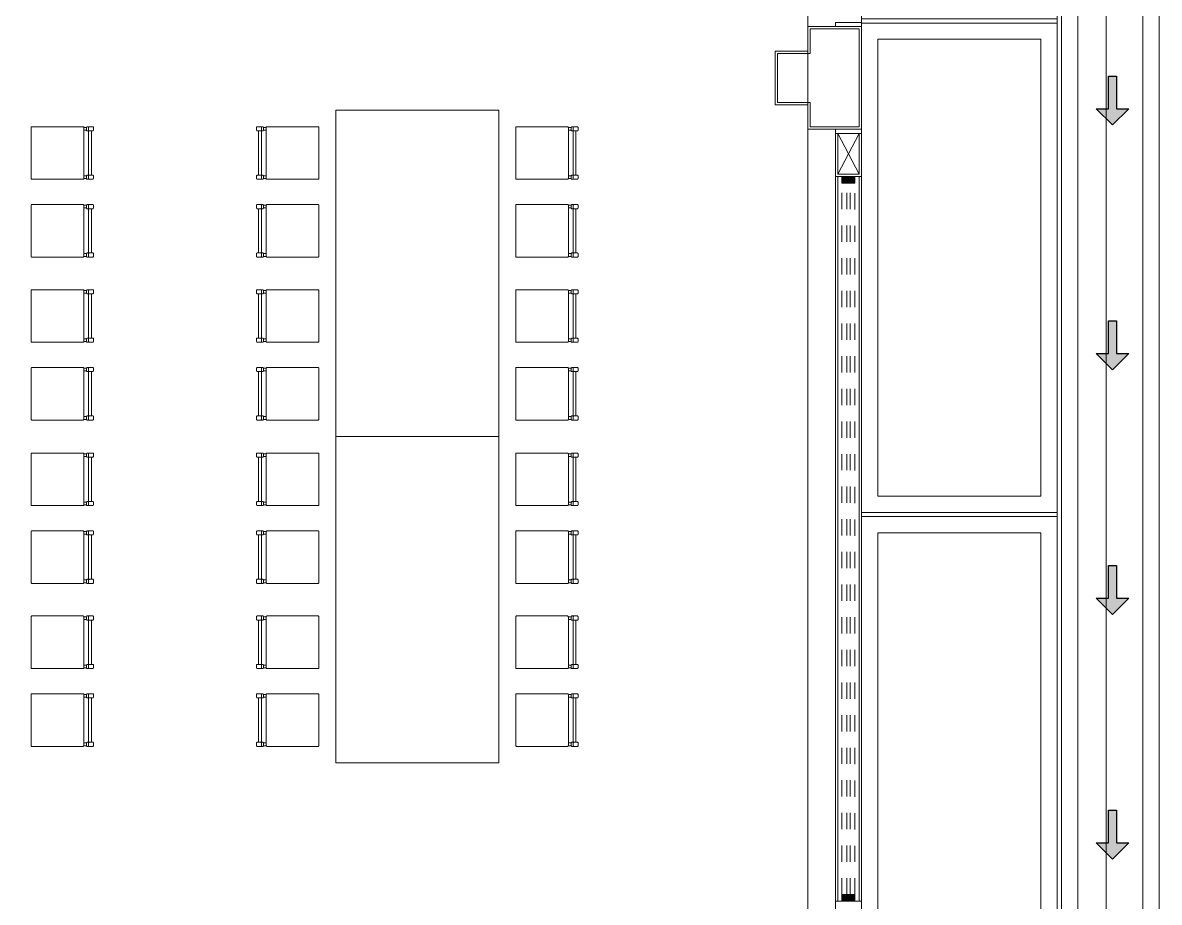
# Model space of a CAD drawing. Header units: metres. Extents: x 349075 to 349285, y 9281902 to 9282050.
# Drawn here: x 349144.47 to 349151.43, y 9281964.59 to 9281969.98 of the extents above; entities that cross this region are included whole.
import ezdxf

# ---------------------------------------------------------------- set-up
doc = ezdxf.new("R2010")
doc.units = ezdxf.units.M
doc.header["$LTSCALE"] = 0.25
doc.linetypes.add('01 nivel$0$HIDDEN2', pattern=[0.1875, 0.125, -0.0625])
for name, color, linetype, lineweight in [('.', 7, 'Continuous', 0), ('0_ CUNETAS', 151, 'Continuous', 5), ('0_VANOS', 30, 'Continuous', 9), ('ARQ-FONDO', 253, 'CONTINUOUS', 9), ('CUNETAS-RED', 5, 'CONTINUOUS', 18)]:
    doc.layers.add(name, color=color, linetype=linetype, lineweight=lineweight)

# ---------------------------------------------------------------- blocks, each defined once
blk = doc.blocks.new('*U3851')
at = {"layer": '.', "lineweight": 30}
h = blk.add_hatch(color=1, dxfattribs=at)
h.dxf.hatch_style = 1
h.paths.add_polyline_path([(-0.025, -0.05), (-0.1, -0.05), (0, -0.15), (0.1, -0.05), (0.025, -0.05), (0.025, 0.15), (-0.025, 0.15)])
at = {"layer": '0_ CUNETAS', "color": 1, "lineweight": 30}
blk.add_lwpolyline([(-0.1, -0.05), (-0.025, -0.05), (-0.025, 0.15), (0.025, 0.15), (0.025, -0.05), (0.1, -0.05), (0, -0.15)], close=True, dxfattribs=at)
blk = doc.blocks.new('*U3821')
at = {"layer": '0_ CUNETAS', "color": 0, "linetype": 'ByBlock', "lineweight": -2, "transparency": 16777216}
for p in [(0, 13.5), (0, 12), (0, 10.5), (0, 9)]:
    blk.add_blockref('*U3851', p, dxfattribs=at)
blk = doc.blocks.new('red drenaje')
at = {"layer": 'CUNETAS-RED', "lineweight": 0}
for p, q in [((-0.2, 70.0031), (-0.2, 38.6731)), ((-0.1, 70.0031), (-0.1, 38.6731)), ((0.3, 70.0031), (0.3, 38.6731)), ((0.4, 70.0031), (0.4, 38.6731))]:
    blk.add_line(p, q, dxfattribs=at)
at = {"layer": 'CUNETAS-RED', "lineweight": 0, "elevation": -20.5486}
blk.add_lwpolyline([(-0.1, 70.0031), (0.3, 70.0031), (0.3, 38.6731), (-0.1, 38.6731), (-0.1, 70.0031)], dxfattribs=at)
at = {"layer": 'CUNETAS-RED', "lineweight": 0}
blk.add_blockref('*U3821', (0.1129, 37.9988, 684.9178), dxfattribs=at)
blk = doc.blocks.new('*U1793')
at = {"linetype": 'Continuous', "true_color": 0xbebebe}
for points in [[(3032.1314, 1351.1888), (3032.1314, 1351.2688), (3032.1714, 1351.2688), (3032.1714, 1351.1888)], [(3036.5314, 1351.1888), (3036.5314, 1351.2688), (3036.5714, 1351.2688), (3036.5714, 1351.1888)]]:
    blk.add_hatch(color=9, dxfattribs=at).paths.add_polyline_path(points)
at = {"layer": '0_VANOS', "linetype": 'Continuous'}
for p, q in [((3032.1314, 1351.2688), (3032.1714, 1351.2688)), ((3032.1314, 1351.2688), (3032.1314, 1351.1888)), ((3032.1714, 1351.2688), (3032.1714, 1351.1888)), ((3036.5314, 1351.1888), (3036.5314, 1351.2688)), ((3036.5314, 1351.2688), (3036.5714, 1351.2688)), ((3036.5714, 1351.2688), (3036.5714, 1351.1888)), ((3032.1714, 1351.1888), (3032.1314, 1351.1888)), ((3036.5714, 1351.1888), (3036.5314, 1351.1888))]:
    blk.add_line(p, q, dxfattribs=at)
at = {"layer": '0_VANOS', "linetype": '01 nivel$0$HIDDEN2', "ltscale": 0.5}
for p, q in [((3032.1708, 1351.2688), (3036.5308, 1351.2688)), ((3032.1714, 1351.2388), (3036.5314, 1351.2388)), ((3032.1714, 1351.2188), (3036.5314, 1351.2188)), ((3032.1714, 1351.1888), (3036.5314, 1351.1888))]:
    blk.add_line(p, q, dxfattribs=at)
at = {"layer": '0_VANOS', "linetype": '01 nivel$0$HIDDEN2'}
blk.add_line((3036.5314, 1351.2688), (3036.5714, 1351.2688), dxfattribs=at)
blk = doc.blocks.new('feffef')
at = {"layer": 'ARQ-FONDO'}
for p, q in [((2.9873, 0.017), (2.9703, 0.017)), ((2.9873, 0), (2.9703, 0)), ((2.9873, 0.017), (2.9873, 0)), ((3.0255, 0.0212), (2.9915, 0.0212)), ((3, 0.0182), (3, -0.0013)), ((3.0297, 0), (3.0297, 0.017)), ((4.0297, 0), (4.0297, 0.017)), ((4.034, 0.0212), (4.0679, 0.0212)), ((4.0594, 0.0182), (4.0594, -0.0013)), ((4.0721, 0.017), (4.0891, 0.017)), ((4.0721, 0.017), (4.0721, 0)), ((4.0721, 0), (4.0891, 0)), ((5.9577, 0.017), (5.9407, 0.017)), ((5.9577, 0), (5.9407, 0)), ((5.9577, 0.017), (5.9577, 0)), ((5.9958, 0.0212), (5.9619, 0.0212)), ((5.9704, 0.0182), (5.9704, -0.0013)), ((6.0001, 0), (6.0001, 0.017)), ((2.9915, -0.0042), (2.9963, -0.0042)), ((2.9965, -0.0042), (3.0255, -0.0042)), ((3, -0.0042), (3, -0.2756)), ((3.017, -0.0042), (3.017, -0.2756)), ((4.0629, -0.0042), (4.034, -0.0042)), ((4.0424, -0.0042), (4.0424, -0.2756)), ((4.0594, -0.0042), (4.0594, -0.2756)), ((4.0679, -0.0042), (4.0632, -0.0042)), ((5.9619, -0.0042), (5.9666, -0.0042)), ((5.9669, -0.0042), (5.9958, -0.0042)), ((5.9704, -0.0042), (5.9704, -0.2756)), ((5.9873, -0.0042), (5.9873, -0.2756)), ((3.0255, -0.2756), (2.9915, -0.2756)), ((3, -0.2786), (3, -0.2981)), ((4.034, -0.2756), (4.0679, -0.2756)), ((4.0594, -0.2786), (4.0594, -0.2981)), ((5.9958, -0.2756), (5.9619, -0.2756)), ((5.9704, -0.2786), (5.9704, -0.2981)), ((2.9873, -0.2799), (2.9703, -0.2799)), ((2.9873, -0.2969), (2.9703, -0.2969)), ((2.9873, -0.2799), (2.9873, -0.2969)), ((2.9915, -0.3011), (3.0255, -0.3011)), ((3.0297, -0.2969), (3.0297, -0.2799)), ((4.0297, -0.2969), (4.0297, -0.2799)), ((4.0679, -0.3011), (4.034, -0.3011)), ((4.0721, -0.2799), (4.0891, -0.2799)), ((4.0721, -0.2799), (4.0721, -0.2969)), ((4.0721, -0.2969), (4.0891, -0.2969)), ((5.9577, -0.2799), (5.9407, -0.2799)), ((5.9577, -0.2969), (5.9407, -0.2969)), ((5.9577, -0.2799), (5.9577, -0.2969)), ((5.9619, -0.3011), (5.9958, -0.3011)), ((6.0001, -0.2969), (6.0001, -0.2799)), ((2.9873, -0.4599), (2.9703, -0.4599)), ((2.9873, -0.4768), (2.9703, -0.4768)), ((2.9873, -0.4599), (2.9873, -0.4768)), ((3.0255, -0.4556), (2.9915, -0.4556)), ((2.9915, -0.4811), (2.9963, -0.4811)), ((2.9965, -0.4811), (3.0255, -0.4811)), ((3, -0.4586), (3, -0.4781)), ((3, -0.4811), (3, -0.7525)), ((3.017, -0.4811), (3.017, -0.7525)), ((3.0297, -0.4768), (3.0297, -0.4599)), ((4.0297, -0.4768), (4.0297, -0.4599)), ((4.034, -0.4556), (4.0679, -0.4556)), ((4.0629, -0.4811), (4.034, -0.4811)), ((4.0424, -0.4811), (4.0424, -0.7525)), ((4.0594, -0.4586), (4.0594, -0.4781)), ((4.0594, -0.4811), (4.0594, -0.7525)), ((4.0679, -0.4811), (4.0632, -0.4811)), ((4.0721, -0.4599), (4.0891, -0.4599)), ((4.0721, -0.4599), (4.0721, -0.4768)), ((4.0721, -0.4768), (4.0891, -0.4768)), ((5.9577, -0.4599), (5.9407, -0.4599)), ((5.9577, -0.4768), (5.9407, -0.4768)), ((5.9577, -0.4599), (5.9577, -0.4768)), ((5.9958, -0.4556), (5.9619, -0.4556)), ((5.9619, -0.4811), (5.9666, -0.4811)), ((5.9669, -0.4811), (5.9958, -0.4811)), ((5.9704, -0.4586), (5.9704, -0.4781)), ((5.9704, -0.4811), (5.9704, -0.7525)), ((5.9873, -0.4811), (5.9873, -0.7525)), ((6.0001, -0.4768), (6.0001, -0.4599)), ((2.9873, -0.7567), (2.9703, -0.7567)), ((2.9873, -0.7567), (2.9873, -0.7737)), ((3.0255, -0.7525), (2.9915, -0.7525)), ((3, -0.7555), (3, -0.775)), ((3.0297, -0.7737), (3.0297, -0.7567)), ((4.0297, -0.7737), (4.0297, -0.7567)), ((4.034, -0.7525), (4.0679, -0.7525)), ((4.0594, -0.7555), (4.0594, -0.775)), ((4.0721, -0.7567), (4.0891, -0.7567)), ((4.0721, -0.7567), (4.0721, -0.7737)), ((5.9577, -0.7567), (5.9407, -0.7567)), ((5.9577, -0.7567), (5.9577, -0.7737)), ((5.9958, -0.7525), (5.9619, -0.7525)), ((5.9704, -0.7555), (5.9704, -0.775)), ((6.0001, -0.7737), (6.0001, -0.7567)), ((2.9873, -0.7737), (2.9703, -0.7737)), ((2.9915, -0.7779), (3.0255, -0.7779)), ((4.0679, -0.7779), (4.034, -0.7779)), ((4.0721, -0.7737), (4.0891, -0.7737)), ((5.9577, -0.7737), (5.9407, -0.7737)), ((5.9619, -0.7779), (5.9958, -0.7779)), ((2.9873, -0.9818), (2.9703, -0.9818)), ((2.9873, -0.9987), (2.9703, -0.9987)), ((2.9873, -0.9818), (2.9873, -0.9987)), ((3.0255, -0.9775), (2.9915, -0.9775)), ((2.9915, -1.003), (2.9963, -1.003)), ((2.9965, -1.003), (3.0255, -1.003)), ((3, -0.9805), (3, -1)), ((3, -1.003), (3, -1.2744)), ((3.017, -1.003), (3.017, -1.2744)), ((3.0297, -0.9987), (3.0297, -0.9818)), ((4.0297, -0.9987), (4.0297, -0.9818)), ((4.034, -0.9775), (4.0679, -0.9775)), ((4.0629, -1.003), (4.034, -1.003)), ((4.0424, -1.003), (4.0424, -1.2744)), ((4.0594, -0.9805), (4.0594, -1)), ((4.0594, -1.003), (4.0594, -1.2744)), ((4.0679, -1.003), (4.0632, -1.003)), ((4.0721, -0.9818), (4.0891, -0.9818)), ((4.0721, -0.9818), (4.0721, -0.9987)), ((4.0721, -0.9987), (4.0891, -0.9987)), ((5.9577, -0.9818), (5.9407, -0.9818)), ((5.9577, -0.9987), (5.9407, -0.9987)), ((5.9577, -0.9818), (5.9577, -0.9987)), ((5.9958, -0.9775), (5.9619, -0.9775)), ((5.9619, -1.003), (5.9666, -1.003)), ((5.9669, -1.003), (5.9958, -1.003)), ((5.9704, -0.9805), (5.9704, -1)), ((5.9704, -1.003), (5.9704, -1.2744)), ((5.9873, -1.003), (5.9873, -1.2744)), ((6.0001, -0.9987), (6.0001, -0.9818)), ((2.9873, -1.2786), (2.9703, -1.2786)), ((2.9873, -1.2956), (2.9703, -1.2956)), ((2.9873, -1.2786), (2.9873, -1.2956)), ((3.0255, -1.2744), (2.9915, -1.2744)), ((2.9915, -1.2998), (3.0255, -1.2998)), ((3, -1.2773), (3, -1.2968)), ((3.0297, -1.2956), (3.0297, -1.2786)), ((4.0297, -1.2956), (4.0297, -1.2786)), ((4.034, -1.2744), (4.0679, -1.2744)), ((4.0679, -1.2998), (4.034, -1.2998)), ((4.0594, -1.2773), (4.0594, -1.2968)), ((4.0721, -1.2786), (4.0891, -1.2786)), ((4.0721, -1.2786), (4.0721, -1.2956)), ((4.0721, -1.2956), (4.0891, -1.2956)), ((5.9577, -1.2786), (5.9407, -1.2786)), ((5.9577, -1.2956), (5.9407, -1.2956)), ((5.9577, -1.2786), (5.9577, -1.2956)), ((5.9958, -1.2744), (5.9619, -1.2744)), ((5.9619, -1.2998), (5.9958, -1.2998)), ((5.9704, -1.2773), (5.9704, -1.2968)), ((6.0001, -1.2956), (6.0001, -1.2786)), ((2.9873, -1.4586), (2.9703, -1.4586)), ((2.9873, -1.4586), (2.9873, -1.4756)), ((3.0255, -1.4544), (2.9915, -1.4544)), ((3, -1.4573), (3, -1.4768)), ((3.0297, -1.4756), (3.0297, -1.4586)), ((4.0297, -1.4756), (4.0297, -1.4586)), ((4.034, -1.4544), (4.0679, -1.4544)), ((4.0594, -1.4573), (4.0594, -1.4768)), ((4.0721, -1.4586), (4.0891, -1.4586)), ((4.0721, -1.4586), (4.0721, -1.4756)), ((5.9577, -1.4586), (5.9407, -1.4586)), ((5.9577, -1.4586), (5.9577, -1.4756)), ((5.9958, -1.4544), (5.9619, -1.4544)), ((5.9704, -1.4573), (5.9704, -1.4768)), ((6.0001, -1.4756), (6.0001, -1.4586)), ((2.9873, -1.4756), (2.9703, -1.4756)), ((2.9915, -1.4798), (2.9963, -1.4798)), ((2.9965, -1.4798), (3.0255, -1.4798)), ((3, -1.4798), (3, -1.7512)), ((3.017, -1.4798), (3.017, -1.7512)), ((4.0629, -1.4798), (4.034, -1.4798)), ((4.0424, -1.4798), (4.0424, -1.7512)), ((4.0594, -1.4798), (4.0594, -1.7512)), ((4.0679, -1.4798), (4.0632, -1.4798)), ((4.0721, -1.4756), (4.0891, -1.4756)), ((5.9577, -1.4756), (5.9407, -1.4756)), ((5.9619, -1.4798), (5.9666, -1.4798)), ((5.9669, -1.4798), (5.9958, -1.4798)), ((5.9704, -1.4798), (5.9704, -1.7512)), ((5.9873, -1.4798), (5.9873, -1.7512)), ((2.9873, -1.7554), (2.9703, -1.7554)), ((2.9873, -1.7724), (2.9703, -1.7724)), ((2.9873, -1.7554), (2.9873, -1.7724)), ((3.0255, -1.7512), (2.9915, -1.7512)), ((2.9915, -1.7767), (3.0255, -1.7767)), ((3, -1.7542), (3, -1.7737)), ((3.0297, -1.7724), (3.0297, -1.7554)), ((4.0297, -1.7724), (4.0297, -1.7554)), ((4.034, -1.7512), (4.0679, -1.7512)), ((4.0679, -1.7767), (4.034, -1.7767)), ((4.0594, -1.7542), (4.0594, -1.7737)), ((4.0721, -1.7554), (4.0891, -1.7554)), ((4.0721, -1.7554), (4.0721, -1.7724)), ((4.0721, -1.7724), (4.0891, -1.7724)), ((5.9577, -1.7554), (5.9407, -1.7554)), ((5.9577, -1.7724), (5.9407, -1.7724)), ((5.9577, -1.7554), (5.9577, -1.7724)), ((5.9958, -1.7512), (5.9619, -1.7512)), ((5.9619, -1.7767), (5.9958, -1.7767)), ((5.9704, -1.7542), (5.9704, -1.7737)), ((6.0001, -1.7724), (6.0001, -1.7554)), ((2.9873, -1.983), (2.9703, -1.983)), ((2.9873, -2), (2.9703, -2)), ((2.9873, -1.983), (2.9873, -2)), ((3.0255, -1.9788), (2.9915, -1.9788)), ((2.9915, -2.0042), (2.9963, -2.0042)), ((2.9965, -2.0042), (3.0255, -2.0042)), ((3, -1.9818), (3, -2.0013)), ((3, -2.0042), (3, -2.2756)), ((3.017, -2.0042), (3.017, -2.2756)), ((3.0297, -2), (3.0297, -1.983)), ((4.0297, -2), (4.0297, -1.983)), ((4.034, -1.9788), (4.0679, -1.9788)), ((4.0629, -2.0042), (4.034, -2.0042)), ((4.0424, -2.0042), (4.0424, -2.2756)), ((4.0594, -1.9818), (4.0594, -2.0013)), ((4.0594, -2.0042), (4.0594, -2.2756)), ((4.0679, -2.0042), (4.0632, -2.0042)), ((4.0721, -1.983), (4.0891, -1.983)), ((4.0721, -1.983), (4.0721, -2)), ((4.0721, -2), (4.0891, -2)), ((5.9577, -1.983), (5.9407, -1.983)), ((5.9577, -2), (5.9407, -2)), ((5.9577, -1.983), (5.9577, -2)), ((5.9958, -1.9788), (5.9619, -1.9788)), ((5.9619, -2.0042), (5.9666, -2.0042)), ((5.9669, -2.0042), (5.9958, -2.0042)), ((5.9704, -1.9818), (5.9704, -2.0013)), ((5.9704, -2.0042), (5.9704, -2.2756)), ((5.9873, -2.0042), (5.9873, -2.2756)), ((6.0001, -2), (6.0001, -1.983)), ((2.9873, -2.2799), (2.9703, -2.2799)), ((2.9873, -2.2969), (2.9703, -2.2969)), ((2.9873, -2.2799), (2.9873, -2.2969)), ((3.0255, -2.2756), (2.9915, -2.2756)), ((3, -2.2786), (3, -2.2981)), ((3.0297, -2.2969), (3.0297, -2.2799)), ((4.0297, -2.2969), (4.0297, -2.2799)), ((4.034, -2.2756), (4.0679, -2.2756)), ((4.0594, -2.2786), (4.0594, -2.2981)), ((4.0721, -2.2799), (4.0891, -2.2799)), ((4.0721, -2.2799), (4.0721, -2.2969)), ((4.0721, -2.2969), (4.0891, -2.2969)), ((5.9577, -2.2799), (5.9407, -2.2799)), ((5.9577, -2.2969), (5.9407, -2.2969)), ((5.9577, -2.2799), (5.9577, -2.2969)), ((5.9958, -2.2756), (5.9619, -2.2756)), ((5.9704, -2.2786), (5.9704, -2.2981)), ((6.0001, -2.2969), (6.0001, -2.2799)), ((2.9915, -2.3011), (3.0255, -2.3011)), ((4.0679, -2.3011), (4.034, -2.3011)), ((5.9619, -2.3011), (5.9958, -2.3011)), ((2.9873, -2.4599), (2.9703, -2.4599)), ((2.9873, -2.4768), (2.9703, -2.4768)), ((2.9873, -2.4599), (2.9873, -2.4768)), ((3.0255, -2.4556), (2.9915, -2.4556)), ((2.9915, -2.4811), (2.9963, -2.4811)), ((2.9965, -2.4811), (3.0255, -2.4811)), ((3, -2.4586), (3, -2.4781)), ((3, -2.4811), (3, -2.7525)), ((3.017, -2.4811), (3.017, -2.7525)), ((3.0297, -2.4768), (3.0297, -2.4599)), ((4.0297, -2.4768), (4.0297, -2.4599)), ((4.034, -2.4556), (4.0679, -2.4556)), ((4.0629, -2.4811), (4.034, -2.4811)), ((4.0424, -2.4811), (4.0424, -2.7525)), ((4.0594, -2.4586), (4.0594, -2.4781)), ((4.0594, -2.4811), (4.0594, -2.7525)), ((4.0679, -2.4811), (4.0632, -2.4811)), ((4.0721, -2.4599), (4.0891, -2.4599)), ((4.0721, -2.4599), (4.0721, -2.4768)), ((4.0721, -2.4768), (4.0891, -2.4768)), ((5.9577, -2.4599), (5.9407, -2.4599)), ((5.9577, -2.4768), (5.9407, -2.4768)), ((5.9577, -2.4599), (5.9577, -2.4768)), ((5.9958, -2.4556), (5.9619, -2.4556)), ((5.9619, -2.4811), (5.9666, -2.4811)), ((5.9669, -2.4811), (5.9958, -2.4811)), ((5.9704, -2.4586), (5.9704, -2.4781)), ((5.9704, -2.4811), (5.9704, -2.7525)), ((5.9873, -2.4811), (5.9873, -2.7525)), ((6.0001, -2.4768), (6.0001, -2.4599)), ((2.9873, -2.7567), (2.9703, -2.7567)), ((2.9873, -2.7737), (2.9703, -2.7737)), ((2.9873, -2.7567), (2.9873, -2.7737)), ((3.0255, -2.7525), (2.9915, -2.7525)), ((2.9915, -2.7779), (3.0255, -2.7779)), ((3, -2.7555), (3, -2.775)), ((3.0297, -2.7737), (3.0297, -2.7567)), ((4.0297, -2.7737), (4.0297, -2.7567)), ((4.034, -2.7525), (4.0679, -2.7525)), ((4.0679, -2.7779), (4.034, -2.7779)), ((4.0594, -2.7555), (4.0594, -2.775)), ((4.0721, -2.7567), (4.0891, -2.7567)), ((4.0721, -2.7567), (4.0721, -2.7737)), ((4.0721, -2.7737), (4.0891, -2.7737)), ((5.9577, -2.7567), (5.9407, -2.7567)), ((5.9577, -2.7737), (5.9407, -2.7737)), ((5.9577, -2.7567), (5.9577, -2.7737)), ((5.9958, -2.7525), (5.9619, -2.7525)), ((5.9619, -2.7779), (5.9958, -2.7779)), ((5.9704, -2.7555), (5.9704, -2.775)), ((6.0001, -2.7737), (6.0001, -2.7567)), ((2.9873, -2.9818), (2.9703, -2.9818)), ((2.9873, -2.9818), (2.9873, -2.9987)), ((3.0255, -2.9775), (2.9915, -2.9775)), ((3, -2.9805), (3, -3)), ((3.0297, -2.9987), (3.0297, -2.9818)), ((4.0297, -2.9987), (4.0297, -2.9818)), ((4.034, -2.9775), (4.0679, -2.9775)), ((4.0594, -2.9805), (4.0594, -3)), ((4.0721, -2.9818), (4.0891, -2.9818)), ((4.0721, -2.9818), (4.0721, -2.9987)), ((5.9577, -2.9818), (5.9407, -2.9818)), ((5.9577, -2.9818), (5.9577, -2.9987)), ((5.9958, -2.9775), (5.9619, -2.9775)), ((5.9704, -2.9805), (5.9704, -3)), ((6.0001, -2.9987), (6.0001, -2.9818)), ((2.9873, -2.9987), (2.9703, -2.9987)), ((2.9915, -3.003), (2.9963, -3.003)), ((2.9965, -3.003), (3.0255, -3.003)), ((3, -3.003), (3, -3.2744)), ((3.017, -3.003), (3.017, -3.2744)), ((4.0629, -3.003), (4.034, -3.003)), ((4.0424, -3.003), (4.0424, -3.2744)), ((4.0594, -3.003), (4.0594, -3.2744)), ((4.0679, -3.003), (4.0632, -3.003)), ((4.0721, -2.9987), (4.0891, -2.9987)), ((5.9577, -2.9987), (5.9407, -2.9987)), ((5.9619, -3.003), (5.9666, -3.003)), ((5.9669, -3.003), (5.9958, -3.003)), ((5.9704, -3.003), (5.9704, -3.2744)), ((5.9873, -3.003), (5.9873, -3.2744)), ((2.9873, -3.2786), (2.9703, -3.2786)), ((2.9873, -3.2956), (2.9703, -3.2956)), ((2.9873, -3.2786), (2.9873, -3.2956)), ((3.0255, -3.2744), (2.9915, -3.2744)), ((2.9915, -3.2998), (3.0255, -3.2998)), ((3, -3.2773), (3, -3.2968)), ((3.0297, -3.2956), (3.0297, -3.2786)), ((4.0297, -3.2956), (4.0297, -3.2786)), ((4.034, -3.2744), (4.0679, -3.2744)), ((4.0679, -3.2998), (4.034, -3.2998)), ((4.0594, -3.2773), (4.0594, -3.2968)), ((4.0721, -3.2786), (4.0891, -3.2786)), ((4.0721, -3.2786), (4.0721, -3.2956)), ((4.0721, -3.2956), (4.0891, -3.2956)), ((5.9577, -3.2786), (5.9407, -3.2786)), ((5.9577, -3.2956), (5.9407, -3.2956)), ((5.9577, -3.2786), (5.9577, -3.2956)), ((5.9958, -3.2744), (5.9619, -3.2744)), ((5.9619, -3.2998), (5.9958, -3.2998)), ((5.9704, -3.2773), (5.9704, -3.2968)), ((6.0001, -3.2956), (6.0001, -3.2786)), ((2.9873, -3.4586), (2.9703, -3.4586)), ((2.9873, -3.4756), (2.9703, -3.4756)), ((2.9873, -3.4586), (2.9873, -3.4756)), ((3.0255, -3.4544), (2.9915, -3.4544)), ((2.9915, -3.4798), (2.9963, -3.4798)), ((2.9965, -3.4798), (3.0255, -3.4798)), ((3, -3.4573), (3, -3.4768)), ((3, -3.4798), (3, -3.7512)), ((3.017, -3.4798), (3.017, -3.7512)), ((3.0297, -3.4756), (3.0297, -3.4586)), ((4.0297, -3.4756), (4.0297, -3.4586)), ((4.034, -3.4544), (4.0679, -3.4544)), ((4.0629, -3.4798), (4.034, -3.4798)), ((4.0424, -3.4798), (4.0424, -3.7512)), ((4.0594, -3.4573), (4.0594, -3.4768)), ((4.0594, -3.4798), (4.0594, -3.7512)), ((4.0679, -3.4798), (4.0632, -3.4798)), ((4.0721, -3.4586), (4.0891, -3.4586)), ((4.0721, -3.4586), (4.0721, -3.4756)), ((4.0721, -3.4756), (4.0891, -3.4756)), ((5.9577, -3.4586), (5.9407, -3.4586)), ((5.9577, -3.4756), (5.9407, -3.4756)), ((5.9577, -3.4586), (5.9577, -3.4756)), ((5.9958, -3.4544), (5.9619, -3.4544)), ((5.9619, -3.4798), (5.9666, -3.4798)), ((5.9669, -3.4798), (5.9958, -3.4798)), ((5.9704, -3.4573), (5.9704, -3.4768)), ((5.9704, -3.4798), (5.9704, -3.7512)), ((5.9873, -3.4798), (5.9873, -3.7512)), ((6.0001, -3.4756), (6.0001, -3.4586)), ((2.9873, -3.7554), (2.9703, -3.7554)), ((2.9873, -3.7554), (2.9873, -3.7724)), ((3.0255, -3.7512), (2.9915, -3.7512)), ((3, -3.7542), (3, -3.7737)), ((3.0297, -3.7724), (3.0297, -3.7554)), ((4.0297, -3.7724), (4.0297, -3.7554)), ((4.034, -3.7512), (4.0679, -3.7512)), ((4.0594, -3.7542), (4.0594, -3.7737)), ((4.0721, -3.7554), (4.0891, -3.7554)), ((4.0721, -3.7554), (4.0721, -3.7724)), ((5.9577, -3.7554), (5.9407, -3.7554)), ((5.9577, -3.7554), (5.9577, -3.7724)), ((5.9958, -3.7512), (5.9619, -3.7512)), ((5.9704, -3.7542), (5.9704, -3.7737)), ((6.0001, -3.7724), (6.0001, -3.7554)), ((2.9873, -3.7724), (2.9703, -3.7724)), ((2.9915, -3.7767), (3.0255, -3.7767)), ((4.0679, -3.7767), (4.034, -3.7767)), ((4.0721, -3.7724), (4.0891, -3.7724)), ((5.9577, -3.7724), (5.9407, -3.7724)), ((5.9619, -3.7767), (5.9958, -3.7767))]:
    blk.add_line(p, q, dxfattribs=at)
for points in [[(5.5149, -1.8777), (5.5149, 0.1223), (4.5149, 0.1223), (4.5149, -1.8777)], [(5.5149, -3.8777), (5.5149, -1.8777), (4.5149, -1.8777), (4.5149, -3.8777)]]:
    blk.add_lwpolyline(points, close=True, dxfattribs=at)
for points in [[(2.6523, 0.0212), (2.9661, 0.0212, -0.414214), (2.9703, 0.017), (2.9703, -0.2969, -0.414214), (2.9661, -0.3011), (2.6523, -0.3011, -0.414214), (2.648, -0.2969), (2.648, 0.017, -0.414214)], [(4.4071, 0.0212), (4.0933, 0.0212, 0.414214), (4.0891, 0.017), (4.0891, -0.2969, 0.414214), (4.0933, -0.3011), (4.4071, -0.3011, 0.414214), (4.4114, -0.2969), (4.4114, 0.017, 0.414214)], [(5.6226, 0.0212), (5.9364, 0.0212, -0.414214), (5.9407, 0.017), (5.9407, -0.2969, -0.414214), (5.9364, -0.3011), (5.6226, -0.3011, -0.414214), (5.6184, -0.2969), (5.6184, 0.017, -0.414214)], [(2.6523, -0.4556), (2.9661, -0.4556, -0.414214), (2.9703, -0.4599), (2.9703, -0.7737, -0.414214), (2.9661, -0.7779), (2.6523, -0.7779, -0.414214), (2.648, -0.7737), (2.648, -0.4599, -0.414214)], [(4.4071, -0.4556), (4.0933, -0.4556, 0.414214), (4.0891, -0.4599), (4.0891, -0.7737, 0.414214), (4.0933, -0.7779), (4.4071, -0.7779, 0.414214), (4.4114, -0.7737), (4.4114, -0.4599, 0.414214)], [(5.6226, -0.4556), (5.9364, -0.4556, -0.414214), (5.9407, -0.4599), (5.9407, -0.7737, -0.414214), (5.9364, -0.7779), (5.6226, -0.7779, -0.414214), (5.6184, -0.7737), (5.6184, -0.4599, -0.414214)], [(2.6523, -0.9775), (2.9661, -0.9775, -0.414214), (2.9703, -0.9818), (2.9703, -1.2956, -0.414214), (2.9661, -1.2998), (2.6523, -1.2998, -0.414214), (2.648, -1.2956), (2.648, -0.9818, -0.414214)], [(4.4071, -0.9775), (4.0933, -0.9775, 0.414214), (4.0891, -0.9818), (4.0891, -1.2956, 0.414214), (4.0933, -1.2998), (4.4071, -1.2998, 0.414214), (4.4114, -1.2956), (4.4114, -0.9818, 0.414214)], [(5.6226, -0.9775), (5.9364, -0.9775, -0.414214), (5.9407, -0.9818), (5.9407, -1.2956, -0.414214), (5.9364, -1.2998), (5.6226, -1.2998, -0.414214), (5.6184, -1.2956), (5.6184, -0.9818, -0.414214)], [(2.6523, -1.4544), (2.9661, -1.4544, -0.414214), (2.9703, -1.4586), (2.9703, -1.7724, -0.414214), (2.9661, -1.7767), (2.6523, -1.7767, -0.414214), (2.648, -1.7724), (2.648, -1.4586, -0.414214)], [(4.4071, -1.4544), (4.0933, -1.4544, 0.414214), (4.0891, -1.4586), (4.0891, -1.7724, 0.414214), (4.0933, -1.7767), (4.4071, -1.7767, 0.414214), (4.4114, -1.7724), (4.4114, -1.4586, 0.414214)], [(5.6226, -1.4544), (5.9364, -1.4544, -0.414214), (5.9407, -1.4586), (5.9407, -1.7724, -0.414214), (5.9364, -1.7767), (5.6226, -1.7767, -0.414214), (5.6184, -1.7724), (5.6184, -1.4586, -0.414214)], [(2.6523, -1.9788), (2.9661, -1.9788, -0.414214), (2.9703, -1.983), (2.9703, -2.2969, -0.414214), (2.9661, -2.3011), (2.6523, -2.3011, -0.414214), (2.648, -2.2969), (2.648, -1.983, -0.414214)], [(4.4071, -1.9788), (4.0933, -1.9788, 0.414214), (4.0891, -1.983), (4.0891, -2.2969, 0.414214), (4.0933, -2.3011), (4.4071, -2.3011, 0.414214), (4.4114, -2.2969), (4.4114, -1.983, 0.414214)], [(5.6226, -1.9788), (5.9364, -1.9788, -0.414214), (5.9407, -1.983), (5.9407, -2.2969, -0.414214), (5.9364, -2.3011), (5.6226, -2.3011, -0.414214), (5.6184, -2.2969), (5.6184, -1.983, -0.414214)], [(2.6523, -2.4556), (2.9661, -2.4556, -0.414214), (2.9703, -2.4599), (2.9703, -2.7737, -0.414214), (2.9661, -2.7779), (2.6523, -2.7779, -0.414214), (2.648, -2.7737), (2.648, -2.4599, -0.414214)], [(4.4071, -2.4556), (4.0933, -2.4556, 0.414214), (4.0891, -2.4599), (4.0891, -2.7737, 0.414214), (4.0933, -2.7779), (4.4071, -2.7779, 0.414214), (4.4114, -2.7737), (4.4114, -2.4599, 0.414214)], [(5.6226, -2.4556), (5.9364, -2.4556, -0.414214), (5.9407, -2.4599), (5.9407, -2.7737, -0.414214), (5.9364, -2.7779), (5.6226, -2.7779, -0.414214), (5.6184, -2.7737), (5.6184, -2.4599, -0.414214)], [(2.6523, -2.9775), (2.9661, -2.9775, -0.414214), (2.9703, -2.9818), (2.9703, -3.2956, -0.414214), (2.9661, -3.2998), (2.6523, -3.2998, -0.414214), (2.648, -3.2956), (2.648, -2.9818, -0.414214)], [(4.4071, -2.9775), (4.0933, -2.9775, 0.414214), (4.0891, -2.9818), (4.0891, -3.2956, 0.414214), (4.0933, -3.2998), (4.4071, -3.2998, 0.414214), (4.4114, -3.2956), (4.4114, -2.9818, 0.414214)], [(5.6226, -2.9775), (5.9364, -2.9775, -0.414214), (5.9407, -2.9818), (5.9407, -3.2956, -0.414214), (5.9364, -3.2998), (5.6226, -3.2998, -0.414214), (5.6184, -3.2956), (5.6184, -2.9818, -0.414214)], [(2.6523, -3.4544), (2.9661, -3.4544, -0.414214), (2.9703, -3.4586), (2.9703, -3.7724, -0.414214), (2.9661, -3.7767), (2.6523, -3.7767, -0.414214), (2.648, -3.7724), (2.648, -3.4586, -0.414214)], [(4.4071, -3.4544), (4.0933, -3.4544, 0.414214), (4.0891, -3.4586), (4.0891, -3.7724, 0.414214), (4.0933, -3.7767), (4.4071, -3.7767, 0.414214), (4.4114, -3.7724), (4.4114, -3.4586, 0.414214)], [(5.6226, -3.4544), (5.9364, -3.4544, -0.414214), (5.9407, -3.4586), (5.9407, -3.7724, -0.414214), (5.9364, -3.7767), (5.6226, -3.7767, -0.414214), (5.6184, -3.7724), (5.6184, -3.4586, -0.414214)]]:
    blk.add_lwpolyline(points, format="xyb", close=True, dxfattribs=at)
for centre, radius, start, end in [((2.9915, 0.017), 0.00424, 90.00033, 180.00033), ((2.9915, 0), 0.00424, 180.00033, 270.00033), ((3.003, 0.0182), 0.00297, 90.00033, 180.00033), ((3.0255, 0.017), 0.00424, 0.00033, 90.00033), ((3.0255, 0), 0.00424, 270.00033, 0.00033), ((4.034, 0.017), 0.00424, 89.99967, 179.99967), ((4.034, 0), 0.00424, 179.99967, 269.99967), ((4.0564, 0.0182), 0.00297, 359.99967, 89.99967), ((4.0679, 0.017), 0.00424, 359.99967, 89.99967), ((4.0679, 0), 0.00424, 269.99967, 359.99967), ((5.9619, 0.017), 0.00424, 90.00033, 180.00033), ((5.9619, 0), 0.00424, 180.00033, 270.00033), ((5.9733, 0.0182), 0.00297, 90.00033, 180.00033), ((5.9958, 0.017), 0.00424, 0.00033, 90.00033), ((5.9958, 0), 0.00424, 270.00033, 0.00033), ((3.003, -0.0013), 0.00297, 180.00033, 270.00033), ((4.0564, -0.0013), 0.00297, 269.99967, 359.99967), ((5.9733, -0.0013), 0.00297, 180.00033, 270.00033), ((2.9915, -0.2799), 0.00424, 90.00033, 180.00033), ((3.003, -0.2786), 0.00297, 90.00033, 180.00033), ((3.0255, -0.2799), 0.00424, 0.00033, 90.00033), ((4.034, -0.2799), 0.00424, 89.99967, 179.99967), ((4.0564, -0.2786), 0.00297, 359.99967, 89.99967), ((4.0679, -0.2799), 0.00424, 359.99967, 89.99967), ((5.9619, -0.2799), 0.00424, 90.00033, 180.00033), ((5.9733, -0.2786), 0.00297, 90.00033, 180.00033), ((5.9958, -0.2799), 0.00424, 0.00033, 90.00033), ((2.9915, -0.2969), 0.00424, 180.00033, 270.00033), ((3.003, -0.2981), 0.00297, 180.00033, 270.00033), ((3.0255, -0.2969), 0.00424, 270.00033, 0.00033), ((4.034, -0.2969), 0.00424, 179.99967, 269.99967), ((4.0564, -0.2981), 0.00297, 269.99967, 359.99967), ((4.0679, -0.2969), 0.00424, 269.99967, 359.99967), ((5.9619, -0.2969), 0.00424, 180.00033, 270.00033), ((5.9733, -0.2981), 0.00297, 180.00033, 270.00033), ((5.9958, -0.2969), 0.00424, 270.00033, 0.00033), ((2.9915, -0.4599), 0.00424, 90.00033, 180.00033), ((2.9915, -0.4768), 0.00424, 180.00033, 270.00033), ((3.003, -0.4586), 0.00297, 90.00033, 180.00033), ((3.003, -0.4781), 0.00297, 180.00033, 270.00033), ((3.0255, -0.4599), 0.00424, 0.00033, 90.00033), ((3.0255, -0.4768), 0.00424, 270.00033, 0.00033), ((4.034, -0.4599), 0.00424, 89.99967, 179.99967), ((4.034, -0.4768), 0.00424, 179.99967, 269.99967), ((4.0564, -0.4586), 0.00297, 359.99967, 89.99967), ((4.0564, -0.4781), 0.00297, 269.99967, 359.99967), ((4.0679, -0.4599), 0.00424, 359.99967, 89.99967), ((4.0679, -0.4768), 0.00424, 269.99967, 359.99967), ((5.9619, -0.4599), 0.00424, 90.00033, 180.00033), ((5.9619, -0.4768), 0.00424, 180.00033, 270.00033), ((5.9733, -0.4586), 0.00297, 90.00033, 180.00033), ((5.9733, -0.4781), 0.00297, 180.00033, 270.00033), ((5.9958, -0.4599), 0.00424, 0.00033, 90.00033), ((5.9958, -0.4768), 0.00424, 270.00033, 0.00033), ((2.9915, -0.7567), 0.00424, 90.00033, 180.00033), ((3.003, -0.7555), 0.00297, 90.00033, 180.00033), ((3.0255, -0.7567), 0.00424, 0.00033, 90.00033), ((4.034, -0.7567), 0.00424, 89.99967, 179.99967), ((4.0564, -0.7555), 0.00297, 359.99967, 89.99967), ((4.0679, -0.7567), 0.00424, 359.99967, 89.99967), ((5.9619, -0.7567), 0.00424, 90.00033, 180.00033), ((5.9733, -0.7555), 0.00297, 90.00033, 180.00033), ((5.9958, -0.7567), 0.00424, 0.00033, 90.00033), ((2.9915, -0.7737), 0.00424, 180.00033, 270.00033), ((3.003, -0.775), 0.00297, 180.00033, 270.00033), ((3.0255, -0.7737), 0.00424, 270.00033, 0.00033), ((4.034, -0.7737), 0.00424, 179.99967, 269.99967), ((4.0564, -0.775), 0.00297, 269.99967, 359.99967), ((4.0679, -0.7737), 0.00424, 269.99967, 359.99967), ((5.9619, -0.7737), 0.00424, 180.00033, 270.00033), ((5.9733, -0.775), 0.00297, 180.00033, 270.00033), ((5.9958, -0.7737), 0.00424, 270.00033, 0.00033), ((2.9915, -0.9818), 0.00424, 90.00033, 180.00033), ((2.9915, -0.9987), 0.00424, 180.00033, 270.00033), ((3.003, -0.9805), 0.00297, 90.00033, 180.00033), ((3.003, -1), 0.00297, 180.00033, 270.00033), ((3.0255, -0.9818), 0.00424, 0.00033, 90.00033), ((3.0255, -0.9987), 0.00424, 270.00033, 0.00033), ((4.034, -0.9818), 0.00424, 89.99967, 179.99967), ((4.034, -0.9987), 0.00424, 179.99967, 269.99967), ((4.0564, -0.9805), 0.00297, 359.99967, 89.99967), ((4.0564, -1), 0.00297, 269.99967, 359.99967), ((4.0679, -0.9818), 0.00424, 359.99967, 89.99967), ((4.0679, -0.9987), 0.00424, 269.99967, 359.99967), ((5.9619, -0.9818), 0.00424, 90.00033, 180.00033), ((5.9619, -0.9987), 0.00424, 180.00033, 270.00033), ((5.9733, -0.9805), 0.00297, 90.00033, 180.00033), ((5.9733, -1), 0.00297, 180.00033, 270.00033), ((5.9958, -0.9818), 0.00424, 0.00033, 90.00033), ((5.9958, -0.9987), 0.00424, 270.00033, 0.00033), ((2.9915, -1.2786), 0.00424, 90.00033, 180.00033), ((2.9915, -1.2956), 0.00424, 180.00033, 270.00033), ((3.003, -1.2773), 0.00297, 90.00033, 180.00033), ((3.003, -1.2968), 0.00297, 180.00033, 270.00033), ((3.0255, -1.2786), 0.00424, 0.00033, 90.00033), ((3.0255, -1.2956), 0.00424, 270.00033, 0.00033), ((4.034, -1.2786), 0.00424, 89.99967, 179.99967), ((4.034, -1.2956), 0.00424, 179.99967, 269.99967), ((4.0564, -1.2773), 0.00297, 359.99967, 89.99967), ((4.0564, -1.2968), 0.00297, 269.99967, 359.99967), ((4.0679, -1.2786), 0.00424, 359.99967, 89.99967), ((4.0679, -1.2956), 0.00424, 269.99967, 359.99967), ((5.9619, -1.2786), 0.00424, 90.00033, 180.00033), ((5.9619, -1.2956), 0.00424, 180.00033, 270.00033), ((5.9733, -1.2773), 0.00297, 90.00033, 180.00033), ((5.9733, -1.2968), 0.00297, 180.00033, 270.00033), ((5.9958, -1.2786), 0.00424, 0.00033, 90.00033), ((5.9958, -1.2956), 0.00424, 270.00033, 0.00033), ((2.9915, -1.4586), 0.00424, 90.00033, 180.00033), ((3.003, -1.4573), 0.00297, 90.00033, 180.00033), ((3.0255, -1.4586), 0.00424, 0.00033, 90.00033), ((4.034, -1.4586), 0.00424, 89.99967, 179.99967), ((4.0564, -1.4573), 0.00297, 359.99967, 89.99967), ((4.0679, -1.4586), 0.00424, 359.99967, 89.99967), ((5.9619, -1.4586), 0.00424, 90.00033, 180.00033), ((5.9733, -1.4573), 0.00297, 90.00033, 180.00033), ((5.9958, -1.4586), 0.00424, 0.00033, 90.00033), ((2.9915, -1.4756), 0.00424, 180.00033, 270.00033), ((3.003, -1.4768), 0.00297, 180.00033, 270.00033), ((3.0255, -1.4756), 0.00424, 270.00033, 0.00033), ((4.034, -1.4756), 0.00424, 179.99967, 269.99967), ((4.0564, -1.4768), 0.00297, 269.99967, 359.99967), ((4.0679, -1.4756), 0.00424, 269.99967, 359.99967), ((5.9619, -1.4756), 0.00424, 180.00033, 270.00033), ((5.9733, -1.4768), 0.00297, 180.00033, 270.00033), ((5.9958, -1.4756), 0.00424, 270.00033, 0.00033), ((2.9915, -1.7554), 0.00424, 90.00033, 180.00033), ((2.9915, -1.7724), 0.00424, 180.00033, 270.00033), ((3.003, -1.7542), 0.00297, 90.00033, 180.00033), ((3.003, -1.7737), 0.00297, 180.00033, 270.00033), ((3.0255, -1.7554), 0.00424, 0.00033, 90.00033), ((3.0255, -1.7724), 0.00424, 270.00033, 0.00033), ((4.034, -1.7554), 0.00424, 89.99967, 179.99967), ((4.034, -1.7724), 0.00424, 179.99967, 269.99967), ((4.0564, -1.7542), 0.00297, 359.99967, 89.99967), ((4.0564, -1.7737), 0.00297, 269.99967, 359.99967), ((4.0679, -1.7554), 0.00424, 359.99967, 89.99967), ((4.0679, -1.7724), 0.00424, 269.99967, 359.99967), ((5.9619, -1.7554), 0.00424, 90.00033, 180.00033), ((5.9619, -1.7724), 0.00424, 180.00033, 270.00033), ((5.9733, -1.7542), 0.00297, 90.00033, 180.00033), ((5.9733, -1.7737), 0.00297, 180.00033, 270.00033), ((5.9958, -1.7554), 0.00424, 0.00033, 90.00033), ((5.9958, -1.7724), 0.00424, 270.00033, 0.00033), ((2.9915, -1.983), 0.00424, 90.00033, 180.00033), ((2.9915, -2), 0.00424, 180.00033, 270.00033), ((3.003, -1.9818), 0.00297, 90.00033, 180.00033), ((3.003, -2.0013), 0.00297, 180.00033, 270.00033), ((3.0255, -1.983), 0.00424, 0.00033, 90.00033), ((3.0255, -2), 0.00424, 270.00033, 0.00033), ((4.034, -1.983), 0.00424, 89.99967, 179.99967), ((4.034, -2), 0.00424, 179.99967, 269.99967), ((4.0564, -1.9818), 0.00297, 359.99967, 89.99967), ((4.0564, -2.0013), 0.00297, 269.99967, 359.99967), ((4.0679, -1.983), 0.00424, 359.99967, 89.99967), ((4.0679, -2), 0.00424, 269.99967, 359.99967), ((5.9619, -1.983), 0.00424, 90.00033, 180.00033), ((5.9619, -2), 0.00424, 180.00033, 270.00033), ((5.9733, -1.9818), 0.00297, 90.00033, 180.00033), ((5.9733, -2.0013), 0.00297, 180.00033, 270.00033), ((5.9958, -1.983), 0.00424, 0.00033, 90.00033), ((5.9958, -2), 0.00424, 270.00033, 0.00033), ((2.9915, -2.2799), 0.00424, 90.00033, 180.00033), ((2.9915, -2.2969), 0.00424, 180.00033, 270.00033), ((3.003, -2.2786), 0.00297, 90.00033, 180.00033), ((3.003, -2.2981), 0.00297, 180.00033, 270.00033), ((3.0255, -2.2799), 0.00424, 0.00033, 90.00033), ((3.0255, -2.2969), 0.00424, 270.00033, 0.00033), ((4.034, -2.2799), 0.00424, 89.99967, 179.99967), ((4.034, -2.2969), 0.00424, 179.99967, 269.99967), ((4.0564, -2.2786), 0.00297, 359.99967, 89.99967), ((4.0564, -2.2981), 0.00297, 269.99967, 359.99967), ((4.0679, -2.2799), 0.00424, 359.99967, 89.99967), ((4.0679, -2.2969), 0.00424, 269.99967, 359.99967), ((5.9619, -2.2799), 0.00424, 90.00033, 180.00033), ((5.9619, -2.2969), 0.00424, 180.00033, 270.00033), ((5.9733, -2.2786), 0.00297, 90.00033, 180.00033), ((5.9733, -2.2981), 0.00297, 180.00033, 270.00033), ((5.9958, -2.2799), 0.00424, 0.00033, 90.00033), ((5.9958, -2.2969), 0.00424, 270.00033, 0.00033), ((2.9915, -2.4599), 0.00424, 90.00033, 180.00033), ((2.9915, -2.4768), 0.00424, 180.00033, 270.00033), ((3.003, -2.4586), 0.00297, 90.00033, 180.00033), ((3.003, -2.4781), 0.00297, 180.00033, 270.00033), ((3.0255, -2.4599), 0.00424, 0.00033, 90.00033), ((3.0255, -2.4768), 0.00424, 270.00033, 0.00033), ((4.034, -2.4599), 0.00424, 89.99967, 179.99967), ((4.034, -2.4768), 0.00424, 179.99967, 269.99967), ((4.0564, -2.4586), 0.00297, 359.99967, 89.99967), ((4.0564, -2.4781), 0.00297, 269.99967, 359.99967), ((4.0679, -2.4599), 0.00424, 359.99967, 89.99967), ((4.0679, -2.4768), 0.00424, 269.99967, 359.99967), ((5.9619, -2.4599), 0.00424, 90.00033, 180.00033), ((5.9619, -2.4768), 0.00424, 180.00033, 270.00033), ((5.9733, -2.4586), 0.00297, 90.00033, 180.00033), ((5.9733, -2.4781), 0.00297, 180.00033, 270.00033), ((5.9958, -2.4599), 0.00424, 0.00033, 90.00033), ((5.9958, -2.4768), 0.00424, 270.00033, 0.00033), ((2.9915, -2.7567), 0.00424, 90.00033, 180.00033), ((2.9915, -2.7737), 0.00424, 180.00033, 270.00033), ((3.003, -2.7555), 0.00297, 90.00033, 180.00033), ((3.003, -2.775), 0.00297, 180.00033, 270.00033), ((3.0255, -2.7567), 0.00424, 0.00033, 90.00033), ((3.0255, -2.7737), 0.00424, 270.00033, 0.00033), ((4.034, -2.7567), 0.00424, 89.99967, 179.99967), ((4.034, -2.7737), 0.00424, 179.99967, 269.99967), ((4.0564, -2.7555), 0.00297, 359.99967, 89.99967), ((4.0564, -2.775), 0.00297, 269.99967, 359.99967), ((4.0679, -2.7567), 0.00424, 359.99967, 89.99967), ((4.0679, -2.7737), 0.00424, 269.99967, 359.99967), ((5.9619, -2.7567), 0.00424, 90.00033, 180.00033), ((5.9619, -2.7737), 0.00424, 180.00033, 270.00033), ((5.9733, -2.7555), 0.00297, 90.00033, 180.00033), ((5.9733, -2.775), 0.00297, 180.00033, 270.00033), ((5.9958, -2.7567), 0.00424, 0.00033, 90.00033), ((5.9958, -2.7737), 0.00424, 270.00033, 0.00033), ((2.9915, -2.9818), 0.00424, 90.00033, 180.00033), ((3.003, -2.9805), 0.00297, 90.00033, 180.00033), ((3.0255, -2.9818), 0.00424, 0.00033, 90.00033), ((4.034, -2.9818), 0.00424, 89.99967, 179.99967), ((4.0564, -2.9805), 0.00297, 359.99967, 89.99967), ((4.0679, -2.9818), 0.00424, 359.99967, 89.99967), ((5.9619, -2.9818), 0.00424, 90.00033, 180.00033), ((5.9733, -2.9805), 0.00297, 90.00033, 180.00033), ((5.9958, -2.9818), 0.00424, 0.00033, 90.00033), ((2.9915, -2.9987), 0.00424, 180.00033, 270.00033), ((3.003, -3), 0.00297, 180.00033, 270.00033), ((3.0255, -2.9987), 0.00424, 270.00033, 0.00033), ((4.034, -2.9987), 0.00424, 179.99967, 269.99967), ((4.0564, -3), 0.00297, 269.99967, 359.99967), ((4.0679, -2.9987), 0.00424, 269.99967, 359.99967), ((5.9619, -2.9987), 0.00424, 180.00033, 270.00033), ((5.9733, -3), 0.00297, 180.00033, 270.00033), ((5.9958, -2.9987), 0.00424, 270.00033, 0.00033), ((2.9915, -3.2786), 0.00424, 90.00033, 180.00033), ((2.9915, -3.2956), 0.00424, 180.00033, 270.00033), ((3.003, -3.2773), 0.00297, 90.00033, 180.00033), ((3.003, -3.2968), 0.00297, 180.00033, 270.00033), ((3.0255, -3.2786), 0.00424, 0.00033, 90.00033), ((3.0255, -3.2956), 0.00424, 270.00033, 0.00033), ((4.034, -3.2786), 0.00424, 89.99967, 179.99967), ((4.034, -3.2956), 0.00424, 179.99967, 269.99967), ((4.0564, -3.2773), 0.00297, 359.99967, 89.99967), ((4.0564, -3.2968), 0.00297, 269.99967, 359.99967), ((4.0679, -3.2786), 0.00424, 359.99967, 89.99967), ((4.0679, -3.2956), 0.00424, 269.99967, 359.99967), ((5.9619, -3.2786), 0.00424, 90.00033, 180.00033), ((5.9619, -3.2956), 0.00424, 180.00033, 270.00033), ((5.9733, -3.2773), 0.00297, 90.00033, 180.00033), ((5.9733, -3.2968), 0.00297, 180.00033, 270.00033), ((5.9958, -3.2786), 0.00424, 0.00033, 90.00033), ((5.9958, -3.2956), 0.00424, 270.00033, 0.00033), ((2.9915, -3.4586), 0.00424, 90.00033, 180.00033), ((2.9915, -3.4756), 0.00424, 180.00033, 270.00033), ((3.003, -3.4573), 0.00297, 90.00033, 180.00033), ((3.003, -3.4768), 0.00297, 180.00033, 270.00033), ((3.0255, -3.4586), 0.00424, 0.00033, 90.00033), ((3.0255, -3.4756), 0.00424, 270.00033, 0.00033), ((4.034, -3.4586), 0.00424, 89.99967, 179.99967), ((4.034, -3.4756), 0.00424, 179.99967, 269.99967), ((4.0564, -3.4573), 0.00297, 359.99967, 89.99967), ((4.0564, -3.4768), 0.00297, 269.99967, 359.99967), ((4.0679, -3.4586), 0.00424, 359.99967, 89.99967), ((4.0679, -3.4756), 0.00424, 269.99967, 359.99967), ((5.9619, -3.4586), 0.00424, 90.00033, 180.00033), ((5.9619, -3.4756), 0.00424, 180.00033, 270.00033), ((5.9733, -3.4573), 0.00297, 90.00033, 180.00033), ((5.9733, -3.4768), 0.00297, 180.00033, 270.00033), ((5.9958, -3.4586), 0.00424, 0.00033, 90.00033), ((5.9958, -3.4756), 0.00424, 270.00033, 0.00033), ((2.9915, -3.7554), 0.00424, 90.00033, 180.00033), ((3.003, -3.7542), 0.00297, 90.00033, 180.00033), ((3.0255, -3.7554), 0.00424, 0.00033, 90.00033), ((4.034, -3.7554), 0.00424, 89.99967, 179.99967), ((4.0564, -3.7542), 0.00297, 359.99967, 89.99967), ((4.0679, -3.7554), 0.00424, 359.99967, 89.99967), ((5.9619, -3.7554), 0.00424, 90.00033, 180.00033), ((5.9733, -3.7542), 0.00297, 90.00033, 180.00033), ((5.9958, -3.7554), 0.00424, 0.00033, 90.00033), ((2.9915, -3.7724), 0.00424, 180.00033, 270.00033), ((3.003, -3.7737), 0.00297, 180.00033, 270.00033), ((3.0255, -3.7724), 0.00424, 270.00033, 0.00033), ((4.034, -3.7724), 0.00424, 179.99967, 269.99967), ((4.0564, -3.7737), 0.00297, 269.99967, 359.99967), ((4.0679, -3.7724), 0.00424, 269.99967, 359.99967), ((5.9619, -3.7724), 0.00424, 180.00033, 270.00033), ((5.9733, -3.7737), 0.00297, 180.00033, 270.00033), ((5.9958, -3.7724), 0.00424, 270.00033, 0.00033)]:
    blk.add_arc(centre, radius, start, end, dxfattribs=at)
blk = doc.blocks.new('bloque sum pg')
at = {"layer": 'ARQ-FONDO'}
for p, q in [((-1.645, -19.655, -1410.9328), (-1.515, -19.405, -1410.9328)), ((-1.645, -19.405, -1410.9328), (-1.515, -19.655, -1410.9328)), ((-1.66, -24.11, 664.3691), (-1.66, -19.67, -20.5486)), ((-1.645, -24.11, 664.3691), (-1.645, -19.67, -20.5486)), ((-1.515, -24.11, 664.3691), (-1.515, -19.67, -20.5486)), ((-1.5, -24.11, 664.3691), (-1.5, -19.67, -20.5486))]:
    blk.add_line(p, q, dxfattribs=at)
at = {"layer": 'ARQ-FONDO', "ltscale": 0.7}
blk.add_lwpolyline([(-17.33, 0), (0, 0), (0, -32.33), (-17.33, -32.33)], close=True, dxfattribs=at)
at = {"layer": 'ARQ-FONDO', "ltscale": 0.7, "elevation": -705.4664}
blk.add_lwpolyline([(-1.5, -2.13), (-1.83, -2.13), (-1.83, -30.2), (-1.5, -30.2)], close=True, dxfattribs=at)
at = {"layer": 'ARQ-FONDO'}
for points, elevation in [([(-1.66, -18.725), (-1.66, -18.75), (-1.5, -18.75), (-1.5, -18.725)], -1390.3842), ([(-1.83, -18.9), (-2.03, -18.9), (-2.03, -19.23), (-1.83, -19.23), (-1.83, -19.38), (-1.5, -19.38), (-1.5, -18.75), (-1.83, -18.75)], -1410.9328), ([(-1.815, -18.915), (-2.015, -18.915), (-2.015, -19.215), (-1.815, -19.215), (-1.815, -19.365), (-1.515, -19.365), (-1.515, -18.765), (-1.815, -18.765)], -1410.9328), ([(-1.66, -19.38), (-1.66, -19.405), (-1.5, -19.405), (-1.5, -19.38)], -1410.9328), ([(-1.66, -19.405), (-1.66, -19.67), (-1.5, -19.67), (-1.5, -19.405)], -1410.9328), ([(-1.645, -19.405), (-1.645, -19.655), (-1.515, -19.655), (-1.515, -19.405)], -1410.9328), ([(-1.66, -24.375), (-1.66, -24.11), (-1.5, -24.11), (-1.5, -24.375)], -2095.8506)]:
    blk.add_lwpolyline(points, close=True, dxfattribs=dict(at, elevation=elevation))
at = {"layer": 'ARQ-FONDO', "lineweight": 60}
blk.add_blockref('feffef', (-9.2375, -19.3853, -20.5486), dxfattribs=at)
at = {"layer": 'ARQ-FONDO', "xscale": -1, "rotation": 270}
blk.add_blockref('*U1793', (-1352.8088, -3056.2414, -2095.8506), dxfattribs=at)
blk = doc.blocks.new('JUNTA VEREDA')
at = {"layer": 'ARQ-FONDO'}
blk.add_lwpolyline([(-0.0133, 1.2), (0.0121, 1.2), (0.0121, 0), (-0.0133, 0)], close=True, dxfattribs=at)
blk = doc.blocks.new('verda sum pg')
at = {"layer": 'ARQ-FONDO'}
for points, elevation in [([(0, -31.33), (16.73, -31.33), (16.73, 0), (0, 0)], 684.9178), ([(16.73, -21.0284), (16.73, -18.0284), (15.53, -18.0284), (15.53, -21.0284)], -20.5486), ([(16.63, -20.9284), (16.63, -18.1284), (15.63, -18.1284), (15.63, -20.9284)], -20.5486), ([(16.73, -24.0538), (16.73, -21.0538), (15.53, -21.0538), (15.53, -24.0538)], -20.5486), ([(16.63, -23.9538), (16.63, -21.1538), (15.63, -21.1538), (15.63, -23.9538)], -20.5486)]:
    blk.add_lwpolyline(points, close=True, dxfattribs=dict(at, elevation=elevation))
at = {"layer": 'ARQ-FONDO', "rotation": 90}
for p in [(16.73, -18.0151, -20.5486), (16.73, -21.0405, -20.5486)]:
    blk.add_blockref('JUNTA VEREDA', p, dxfattribs=at)

msp = doc.modelspace()

# ---------------------------------------------------------------- linework, layer by layer
at = {"layer": 'ARQ-FONDO', "elevation": 705.4664}
msp.add_lwpolyline([(349135.2797, 9281987.2045), (349149.6097, 9281987.2045), (349149.6097, 9281957.8745), (349135.2797, 9281957.8745)], close=True, dxfattribs=at)

# ---------------------------------------------------------------- block references
at = {"layer": 'ARQ-FONDO', "lineweight": 5}
for name, p in [('bloque sum pg', (349151.1097, 9281988.7037, 705.4664)), ('verda sum pg', (349134.0797, 9281988.0037))]:
    msp.add_blockref(name, p, dxfattribs=at)
at = {"layer": 'CUNETAS-RED', "lineweight": 30}
msp.add_blockref('red drenaje', (349151.0347, 9281918.0014), dxfattribs=at)

doc.saveas('drawing.dxf')
